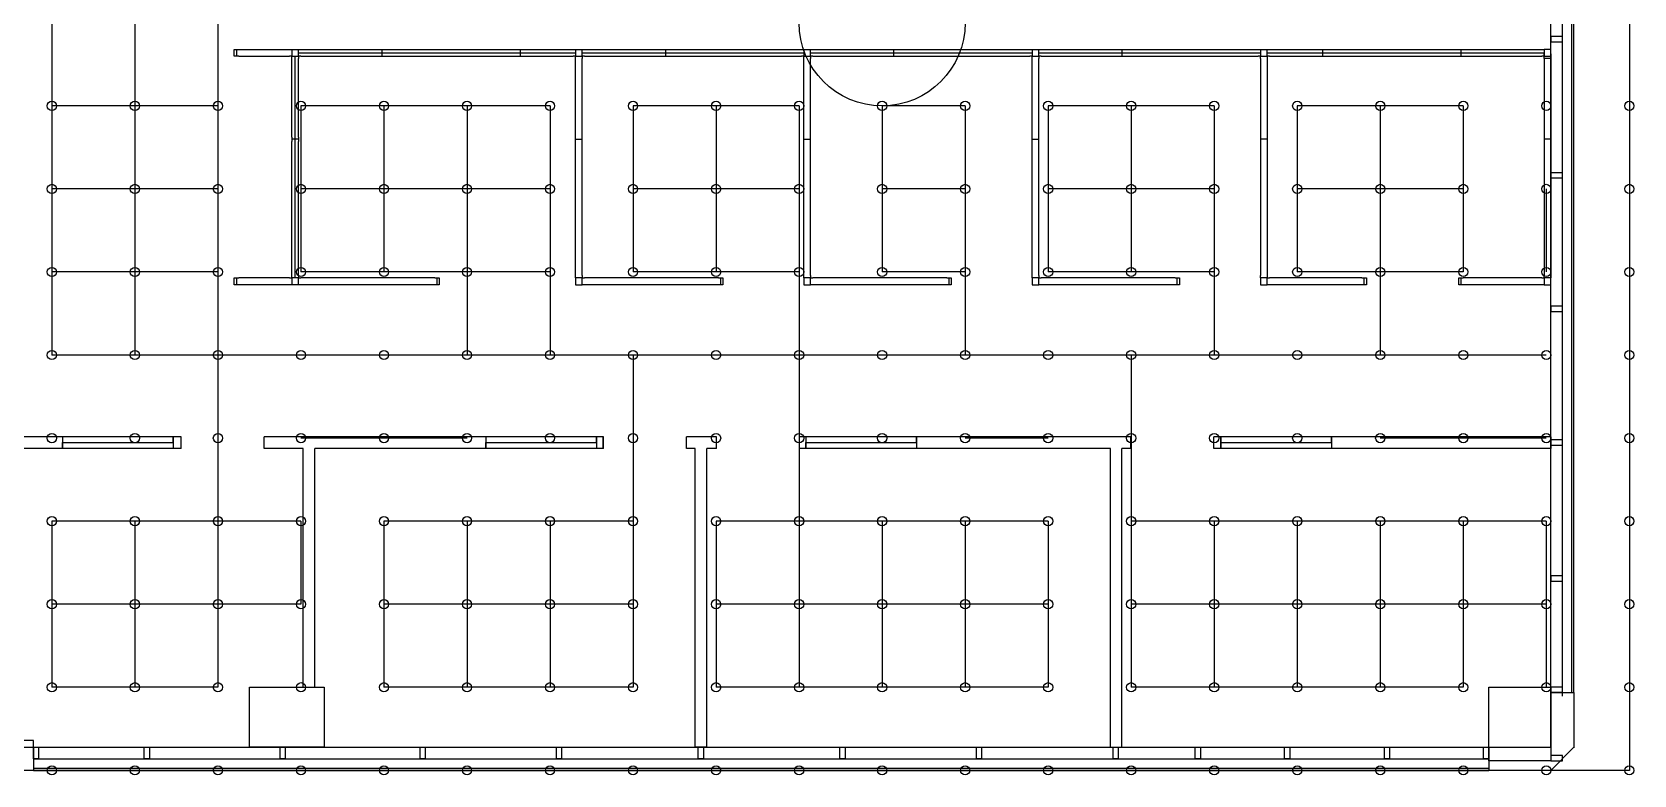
# Model space of a CAD drawing. Header units: inches. Extents: x 1102 to 3431, y 1202 to 3384.
# Drawn here: x 2715 to 3410, y 1202 to 1524 of the extents above; entities that cross this region are included whole.
import ezdxf

# ---------------------------------------------------------------- set-up
doc = ezdxf.new("R2010")
doc.units = ezdxf.units.IN
doc.header["$MEASUREMENT"] = 0
for name, color, linetype in [('E-B-FURR', 6, 'CONTINUOUS'), ('E-B-GLAZ', 8, 'CONTINUOUS'), ('E-B-MULL', 8, 'CONTINUOUS'), ('E-B-SHEL', 2, 'CONTINUOUS'), ('PANELS_201', 6, 'CONTINUOUS')]:
    doc.layers.add(name, color=color, linetype=linetype)

msp = doc.modelspace()

# ---------------------------------------------------------------- linework, layer by layer
at = {"layer": 'E-B-FURR'}
for p, q in [((3374, 1238), (3374, 1570)), ((2760, 1492), (2724, 1492)), ((2796, 1492), (2760, 1492)), ((2868, 1492), (2832, 1492)), ((2904, 1492), (2868, 1492)), ((2940, 1492), (2904, 1492)), ((3012, 1492), (2976, 1492)), ((3048, 1492), (3012, 1492)), ((3120, 1492), (3084, 1492)), ((3192, 1492), (3156, 1492)), ((3228, 1492), (3192, 1492)), ((3300, 1492), (3264, 1492)), ((3336, 1492), (3300, 1492)), ((2760, 1456), (2724, 1456)), ((2796, 1456), (2760, 1456)), ((2868, 1456), (2832, 1456)), ((2904, 1456), (2868, 1456)), ((2940, 1456), (2904, 1456)), ((3012, 1456), (2976, 1456)), ((3048, 1456), (3012, 1456)), ((3120, 1456), (3084, 1456)), ((3192, 1456), (3156, 1456)), ((3228, 1456), (3192, 1456)), ((3300, 1456), (3264, 1456)), ((3336, 1456), (3300, 1456)), ((2760, 1420), (2724, 1420)), ((2796, 1420), (2760, 1420)), ((2868, 1420), (2832, 1420)), ((2904, 1420), (2868, 1420)), ((2940, 1420), (2904, 1420)), ((3012, 1420), (2976, 1420)), ((3048, 1420), (3012, 1420)), ((3120, 1420), (3084, 1420)), ((3192, 1420), (3156, 1420)), ((3228, 1420), (3192, 1420)), ((3300, 1420), (3264, 1420)), ((3336, 1420), (3300, 1420)), ((2760, 1384), (2724, 1384)), ((2796, 1384), (2760, 1384)), ((2832, 1384), (2796, 1384)), ((2868, 1384), (2832, 1384)), ((2904, 1384), (2868, 1384)), ((2940, 1384), (2904, 1384)), ((2976, 1384), (2940, 1384)), ((3012, 1384), (2976, 1384)), ((3048, 1384), (3012, 1384)), ((3084, 1384), (3048, 1384)), ((3120, 1384), (3084, 1384)), ((3156, 1384), (3120, 1384)), ((3192, 1384), (3156, 1384)), ((3228, 1384), (3192, 1384)), ((3264, 1384), (3228, 1384)), ((3300, 1384), (3264, 1384)), ((3336, 1384), (3300, 1384)), ((3372, 1384), (3336, 1384)), ((2780, 1348.520601), (2696.051333, 1348.520601)), ((2780, 1343.520601), (2780, 1348.520601)), ((2963.117026, 1348.520601), (2816, 1348.520601)), ((2816, 1343.520601), (2816, 1348.520601)), ((2868, 1348), (2832, 1348)), ((2904, 1348), (2868, 1348)), ((2963.089481, 1343.353543), (2963.089481, 1348.353543)), ((2963.117026, 1343.520601), (2963.117026, 1348.520601)), ((2999.117026, 1343.520601), (2999.117026, 1348.520601)), ((3012.117026, 1348.520601), (2999.117026, 1348.520601)), ((3012.117026, 1343.520601), (3012.117026, 1348.520601)), ((3191.812555, 1348.520601), (3048.117026, 1348.520601)), ((3048.117026, 1343.520601), (3048.117026, 1348.520601)), ((3156, 1348), (3120, 1348)), ((3191.812555, 1343.520601), (3191.812555, 1348.520601)), ((3374, 1348.520601), (3227.812555, 1348.520601)), ((3227.812555, 1343.520601), (3227.812555, 1348.520601)), ((3230.812555, 1343.520601), (3230.812555, 1348.520601)), ((3336, 1348), (3300, 1348)), ((3372, 1348), (3336, 1348)), ((3374, 1348.520601), (3374, 1343.436327)), ((2780, 1343.520601), (2696.051333, 1343.520601)), ((2833.023754, 1343.520601), (2816, 1343.520601)), ((2833.023754, 1240.111079), (2833.023754, 1343.520601)), ((2838.023754, 1240.111079), (2838.023754, 1343.520601)), ((2963.117026, 1343.520601), (2838.023754, 1343.520601)), ((3002.971546, 1343.520601), (2999.117026, 1343.520601)), ((3002.971546, 1214.058273), (3002.971546, 1343.520601)), ((3007.971546, 1214.058273), (3007.971546, 1343.520601)), ((3012.117026, 1343.520601), (3007.971546, 1343.520601)), ((3182.960452, 1343.520601), (3048.117026, 1343.520601)), ((3182.960452, 1214.083223), (3182.960452, 1343.520601)), ((3187.960452, 1214.083223), (3187.960452, 1343.520601)), ((3191.812555, 1343.520601), (3187.960452, 1343.520601)), ((3374, 1343.520601), (3227.812555, 1343.520601)), ((2760, 1312), (2724, 1312)), ((2796, 1312), (2760, 1312)), ((2832, 1312), (2796, 1312)), ((2904, 1312), (2868, 1312)), ((2940, 1312), (2904, 1312)), ((2976, 1312), (2940, 1312)), ((3048, 1312), (3012, 1312)), ((3084, 1312), (3048, 1312)), ((3120, 1312), (3084, 1312)), ((3156, 1312), (3120, 1312)), ((3228, 1312), (3192, 1312)), ((3264, 1312), (3228, 1312)), ((3300, 1312), (3264, 1312)), ((3336, 1312), (3300, 1312)), ((3372, 1312), (3336, 1312)), ((2760, 1276), (2724, 1276)), ((2796, 1276), (2760, 1276)), ((2832, 1276), (2796, 1276)), ((2904, 1276), (2868, 1276)), ((2940, 1276), (2904, 1276)), ((2976, 1276), (2940, 1276)), ((3048, 1276), (3012, 1276)), ((3084, 1276), (3048, 1276)), ((3120, 1276), (3084, 1276)), ((3156, 1276), (3120, 1276)), ((3228, 1276), (3192, 1276)), ((3264, 1276), (3228, 1276)), ((3300, 1276), (3264, 1276)), ((3336, 1276), (3300, 1276)), ((3372, 1276), (3336, 1276)), ((2760, 1240), (2724, 1240)), ((2796, 1240), (2760, 1240)), ((2809.653132, 1214.087116), (2809.653132, 1240.111079)), ((2904, 1240), (2868, 1240)), ((2940, 1240), (2904, 1240)), ((2976, 1240), (2940, 1240)), ((3048, 1240), (3012, 1240)), ((3084, 1240), (3048, 1240)), ((3120, 1240), (3084, 1240)), ((3156, 1240), (3120, 1240)), ((3228, 1240), (3192, 1240)), ((3264, 1240), (3228, 1240)), ((3300, 1240), (3264, 1240)), ((3336, 1240), (3300, 1240)), ((2716, 1214.058273), (3347, 1214.058273)), ((3007.93089, 1214.058273), (3002.93089, 1214.058273)), ((3182.862676, 1214.083223), (3187.862676, 1214.083223)), ((2724, 1204), (2688, 1204)), ((2760, 1204), (2724, 1204)), ((2796, 1204), (2760, 1204)), ((2832, 1204), (2796, 1204)), ((2868, 1204), (2832, 1204)), ((2904, 1204), (2868, 1204)), ((2940, 1204), (2904, 1204)), ((2976, 1204), (2940, 1204)), ((3012, 1204), (2976, 1204)), ((3048, 1204), (3012, 1204)), ((3084, 1204), (3048, 1204)), ((3120, 1204), (3084, 1204)), ((3156, 1204), (3120, 1204)), ((3192, 1204), (3156, 1204)), ((3228, 1204), (3192, 1204)), ((3264, 1204), (3228, 1204)), ((3300, 1204), (3264, 1204)), ((3336, 1204), (3300, 1204)), ((3372, 1204), (3336, 1204)), ((3408, 1204), (3372, 1204))]:
    msp.add_line(p, q, dxfattribs=at)
at = {"layer": 'E-B-FURR', "color": 3}
for p, q in [((2724, 1528), (2724, 1492)), ((2760, 1528), (2760, 1492)), ((2796, 1528), (2796, 1492)), ((3408, 1528), (3408, 1492)), ((2724, 1492), (2724, 1456)), ((2760, 1492), (2760, 1456)), ((2796, 1492), (2796, 1456)), ((2832, 1492), (2832, 1456)), ((2868, 1492), (2868, 1456)), ((2904, 1492), (2904, 1456)), ((2940, 1492), (2940, 1456)), ((2976, 1492), (2976, 1456)), ((3012, 1492), (3012, 1456)), ((3048, 1492), (3048, 1456)), ((3084, 1492), (3084, 1456)), ((3120, 1492), (3120, 1456)), ((3156, 1492), (3156, 1456)), ((3192, 1492), (3192, 1456)), ((3228, 1492), (3228, 1456)), ((3264, 1492), (3264, 1456)), ((3300, 1492), (3300, 1456)), ((3336, 1492), (3336, 1456)), ((3408, 1492), (3408, 1456)), ((2724, 1456), (2724, 1420)), ((2760, 1456), (2760, 1420)), ((2796, 1456), (2796, 1420)), ((2832, 1456), (2832, 1420)), ((2868, 1456), (2868, 1420)), ((2904, 1456), (2904, 1420)), ((2940, 1456), (2940, 1420)), ((2976, 1456), (2976, 1420)), ((3012, 1456), (3012, 1420)), ((3048, 1456), (3048, 1420)), ((3084, 1456), (3084, 1420)), ((3120, 1456), (3120, 1420)), ((3156, 1456), (3156, 1420)), ((3192, 1456), (3192, 1420)), ((3228, 1456), (3228, 1420)), ((3264, 1456), (3264, 1420)), ((3300, 1456), (3300, 1420)), ((3336, 1456), (3336, 1420)), ((3372, 1456), (3372, 1420)), ((3408, 1456), (3408, 1420)), ((2724, 1420), (2724, 1384)), ((2760, 1420), (2760, 1384)), ((2796, 1420), (2796, 1384)), ((2904, 1420), (2904, 1384)), ((2940, 1420), (2940, 1384)), ((3048, 1420), (3048, 1384)), ((3120, 1420), (3120, 1384)), ((3228, 1420), (3228, 1384)), ((3300, 1420), (3300, 1384)), ((3408, 1420), (3408, 1384)), ((2796, 1384), (2796, 1348)), ((2976, 1384), (2976, 1348)), ((3048, 1384), (3048, 1348)), ((3192, 1384), (3192, 1348)), ((3408, 1384), (3408, 1348)), ((2796, 1348), (2796, 1312)), ((2976, 1348), (2976, 1312)), ((3048, 1348), (3048, 1312)), ((3192, 1348), (3192, 1312)), ((3408, 1348), (3408, 1312)), ((2724, 1312), (2724, 1276)), ((2760, 1312), (2760, 1276)), ((2796, 1312), (2796, 1276)), ((2832, 1312), (2832, 1276)), ((2868, 1312), (2868, 1276)), ((2904, 1312), (2904, 1276)), ((2940, 1312), (2940, 1276)), ((2976, 1312), (2976, 1276)), ((3012, 1312), (3012, 1276)), ((3048, 1312), (3048, 1276)), ((3084, 1312), (3084, 1276)), ((3120, 1312), (3120, 1276)), ((3156, 1312), (3156, 1276)), ((3192, 1312), (3192, 1276)), ((3228, 1312), (3228, 1276)), ((3264, 1312), (3264, 1276)), ((3300, 1312), (3300, 1276)), ((3336, 1312), (3336, 1276)), ((3372, 1312), (3372, 1276)), ((3408, 1312), (3408, 1276)), ((2724, 1276), (2724, 1240)), ((2760, 1276), (2760, 1240)), ((2796, 1276), (2796, 1240)), ((2868, 1276), (2868, 1240)), ((2904, 1276), (2904, 1240)), ((2940, 1276), (2940, 1240)), ((2976, 1276), (2976, 1240)), ((3012, 1276), (3012, 1240)), ((3048, 1276), (3048, 1240)), ((3084, 1276), (3084, 1240)), ((3120, 1276), (3120, 1240)), ((3156, 1276), (3156, 1240)), ((3192, 1276), (3192, 1240)), ((3228, 1276), (3228, 1240)), ((3264, 1276), (3264, 1240)), ((3300, 1276), (3300, 1240)), ((3336, 1276), (3336, 1240)), ((3372, 1276), (3372, 1240)), ((3408, 1276), (3408, 1240)), ((3408, 1240), (3408, 1204))]:
    msp.add_line(p, q, dxfattribs=at)
at = {"layer": 'E-B-FURR'}
for points in [[(2842, 1240.111079), (2842, 1214.087116), (2809.653132, 1214.087116)], [(2809.653132, 1240.111079), (2842, 1240.111079)], [(2716, 1214), (2716, 1217), (2699, 1217), (2699, 1234), (2696, 1234)]]:
    msp.add_lwpolyline(points, dxfattribs=at)
msp.add_lwpolyline([(3374, 1240.111079), (3374, 1208.111079), (3347, 1208.111079), (3347, 1240.111079)], close=True, dxfattribs=at)
for centre, radius in [((3084, 1528), 36), ((2724, 1492), 2), ((2760, 1492), 2), ((2796, 1492), 2), ((2832, 1492), 2), ((2868, 1492), 2), ((2904, 1492), 2), ((2940, 1492), 2), ((2976, 1492), 2), ((3012, 1492), 2), ((3048, 1492), 2), ((3084, 1492), 2), ((3120, 1492), 2), ((3156, 1492), 2), ((3192, 1492), 2), ((3228, 1492), 2), ((3264, 1492), 2), ((3300, 1492), 2), ((3336, 1492), 2), ((3372, 1492), 2), ((3408, 1492), 2), ((2724, 1456), 2), ((2760, 1456), 2), ((2796, 1456), 2), ((2832, 1456), 2), ((2868, 1456), 2), ((2904, 1456), 2), ((2940, 1456), 2), ((2976, 1456), 2), ((3012, 1456), 2), ((3048, 1456), 2), ((3084, 1456), 2), ((3120, 1456), 2), ((3156, 1456), 2), ((3192, 1456), 2), ((3228, 1456), 2), ((3264, 1456), 2), ((3300, 1456), 2), ((3336, 1456), 2), ((3372, 1456), 2), ((3408, 1456), 2), ((2724, 1420), 2), ((2760, 1420), 2), ((2796, 1420), 2), ((2832, 1420), 2), ((2868, 1420), 2), ((2904, 1420), 2), ((2940, 1420), 2), ((2976, 1420), 2), ((3012, 1420), 2), ((3048, 1420), 2), ((3084, 1420), 2), ((3120, 1420), 2), ((3156, 1420), 2), ((3192, 1420), 2), ((3228, 1420), 2), ((3264, 1420), 2), ((3300, 1420), 2), ((3336, 1420), 2), ((3372, 1420), 2), ((3408, 1420), 2), ((2724, 1384), 2), ((2760, 1384), 2), ((2796, 1384), 2), ((2832, 1384), 2), ((2868, 1384), 2), ((2904, 1384), 2), ((2940, 1384), 2), ((2976, 1384), 2), ((3012, 1384), 2), ((3048, 1384), 2), ((3084, 1384), 2), ((3120, 1384), 2), ((3156, 1384), 2), ((3192, 1384), 2), ((3228, 1384), 2), ((3264, 1384), 2), ((3300, 1384), 2), ((3336, 1384), 2), ((3372, 1384), 2), ((3408, 1384), 2), ((2724, 1348), 2), ((2760, 1348), 2), ((2796, 1348), 2), ((2832, 1348), 2), ((2868, 1348), 2), ((2904, 1348), 2), ((2940, 1348), 2), ((2976, 1348), 2), ((3012, 1348), 2), ((3048, 1348), 2), ((3084, 1348), 2), ((3120, 1348), 2), ((3156, 1348), 2), ((3192, 1348), 2), ((3228, 1348), 2), ((3264, 1348), 2), ((3300, 1348), 2), ((3336, 1348), 2), ((3372, 1348), 2), ((3408, 1348), 2), ((2724, 1312), 2), ((2760, 1312), 2), ((2796, 1312), 2), ((2832, 1312), 2), ((2868, 1312), 2), ((2904, 1312), 2), ((2940, 1312), 2), ((2976, 1312), 2), ((3012, 1312), 2), ((3048, 1312), 2), ((3084, 1312), 2), ((3120, 1312), 2), ((3156, 1312), 2), ((3192, 1312), 2), ((3228, 1312), 2), ((3264, 1312), 2), ((3300, 1312), 2), ((3336, 1312), 2), ((3372, 1312), 2), ((3408, 1312), 2), ((2724, 1276), 2), ((2760, 1276), 2), ((2796, 1276), 2), ((2832, 1276), 2), ((2868, 1276), 2), ((2904, 1276), 2), ((2940, 1276), 2), ((2976, 1276), 2), ((3012, 1276), 2), ((3048, 1276), 2), ((3084, 1276), 2), ((3120, 1276), 2), ((3156, 1276), 2), ((3192, 1276), 2), ((3228, 1276), 2), ((3264, 1276), 2), ((3300, 1276), 2), ((3336, 1276), 2), ((3372, 1276), 2), ((3408, 1276), 2), ((2724, 1240), 2), ((2760, 1240), 2), ((2796, 1240), 2), ((2832, 1240), 2), ((2868, 1240), 2), ((2904, 1240), 2), ((2940, 1240), 2), ((2976, 1240), 2), ((3012, 1240), 2), ((3048, 1240), 2), ((3084, 1240), 2), ((3120, 1240), 2), ((3156, 1240), 2), ((3192, 1240), 2), ((3228, 1240), 2), ((3264, 1240), 2), ((3300, 1240), 2), ((3336, 1240), 2), ((3372, 1240), 2), ((3408, 1240), 2), ((2724, 1204), 2), ((2760, 1204), 2), ((2796, 1204), 2), ((2832, 1204), 2), ((2868, 1204), 2), ((2904, 1204), 2), ((2940, 1204), 2), ((2976, 1204), 2), ((3012, 1204), 2), ((3048, 1204), 2), ((3084, 1204), 2), ((3120, 1204), 2), ((3156, 1204), 2), ((3192, 1204), 2), ((3228, 1204), 2), ((3264, 1204), 2), ((3300, 1204), 2), ((3336, 1204), 2), ((3372, 1204), 2), ((3408, 1204), 2)]:
    msp.add_circle(centre, radius, dxfattribs=at)
at = {"layer": 'E-B-GLAZ'}
for p, q in [((3383, 1237.699478), (3383, 1570)), ((3384, 1237.744652), (3384, 1570)), ((3379, 1236.188187), (3379, 1568.188187)), ((2716, 1209), (3347, 1209)), ((2716, 1205), (3347.104663, 1205)), ((2716, 1204), (3347.104663, 1204))]:
    msp.add_line(p, q, dxfattribs=at)
for points in [[(2728.532887, 1348.520601), (2728.532887, 1343.520601), (2728.532887, 1346.159248), (2776.532887, 1346.159248), (2776.532887, 1348.520601), (2776.532887, 1343.520601)], [(2912.117026, 1348.520601), (2912.117026, 1343.520601), (2912.117026, 1346.159248), (2960.117026, 1346.159248), (2960.117026, 1348.520601), (2960.117026, 1343.520601)], [(3050.903066, 1348.520601), (3050.903066, 1343.520601), (3050.903066, 1346.159248), (3098.903066, 1346.159248), (3098.903066, 1348.520601), (3098.903066, 1343.520601)], [(3230.812555, 1348.520601), (3230.812555, 1343.520601), (3230.812555, 1346.159248), (3278.812555, 1346.159248), (3278.812555, 1348.520601), (3278.812555, 1343.520601)]]:
    msp.add_lwpolyline(points, dxfattribs=at)
at = {"layer": 'E-B-MULL'}
for points in [[(3379, 1522), (3374, 1522), (3374, 1519.75), (3379, 1519.75)], [(3379, 1463), (3374, 1463), (3374, 1460.75), (3379, 1460.75)], [(3379, 1405.125), (3374, 1405.125), (3374, 1402.875), (3379, 1402.875)], [(3379, 1347.25), (3374, 1347.25), (3374, 1345), (3379, 1345)], [(3379, 1288.25), (3374, 1288.25), (3374, 1286), (3379, 1286)], [(3379, 1240.117978), (3374, 1240.117978), (3374, 1237.867978), (3379, 1237.867978)], [(2716, 1209), (2716, 1214), (2718.25, 1214), (2718.25, 1209)], [(2764.079505, 1209), (2764.079505, 1214), (2766.329505, 1214), (2766.329505, 1209)], [(2822.942576, 1209), (2822.942576, 1214), (2825.192576, 1214), (2825.192576, 1209)], [(2883.621373, 1209), (2883.621373, 1214), (2885.871373, 1214), (2885.871373, 1209)], [(2942.771172, 1209), (2942.771172, 1214), (2945.021172, 1214), (2945.021172, 1209)], [(3004.299338, 1209), (3004.299338, 1214), (3006.549338, 1214), (3006.549338, 1209)], [(3065.658881, 1209), (3065.658881, 1214), (3067.908881, 1214), (3067.908881, 1209)], [(3124.867484, 1209), (3124.867484, 1214), (3127.117484, 1214), (3127.117484, 1209)], [(3184.153265, 1209), (3184.153265, 1214), (3186.403265, 1214), (3186.403265, 1209)], [(3219.763366, 1208.979503), (3219.763366, 1213.979503), (3222.013366, 1213.979503), (3222.013366, 1208.979503)], [(3258.540661, 1208.979503), (3258.540661, 1213.979503), (3260.790661, 1213.979503), (3260.790661, 1208.979503)], [(3301.760686, 1209), (3301.760686, 1214), (3304.010686, 1214), (3304.010686, 1209)], [(3344.75, 1209), (3344.75, 1214), (3347, 1214), (3347, 1209)], [(3379, 1210.368025), (3374, 1210.368025), (3374, 1208.118025), (3379, 1208.118025)]]:
    msp.add_lwpolyline(points, close=True, dxfattribs=at)
at = {"layer": 'E-B-SHEL'}
for p, q in [((3373.9601, 1214), (3373.9601, 1240.165804)), ((3373.9601, 1237.699478), (3383.9601, 1237.699478)), ((3374, 1238), (3374, 1210)), ((3374.010018, 1238), (3374.010018, 1210.368025)), ((3384, 1237.669498), (3384, 1213.688372)), ((2696, 1214), (2716, 1214)), ((2716, 1214), (2716, 1204)), ((3347.104663, 1214), (3347.104663, 1204)), ((3347.104663, 1214), (3373.9601, 1214)), ((3384, 1214.0399), (3373.9601, 1204)), ((2716, 1204), (2696, 1204)), ((3373.9601, 1204), (3347.104663, 1204))]:
    msp.add_line(p, q, dxfattribs=at)
at = {"layer": 'PANELS_201', "linetype": 'Continuous'}
for p, q in [((3371, 1513.5), (3374, 1513.5)), ((3371, 1478.500002), (3371, 1476.500002)), ((3374, 1477.500002), (3371, 1477.500002)), ((3374, 1478.500002), (3374, 1476.500002))]:
    msp.add_line(p, q, dxfattribs=at)
for points in [[(2805, 1513.5), (2804, 1513.5), (2803, 1513.5), (2803, 1516.5), (2805, 1516.5)], [(2804, 1516.5), (2804, 1513.5)], [(2805, 1516.5), (2827, 1516.5)], [(2827, 1516.5), (2828, 1516.5), (2828, 1513.5), (2827, 1513.5)], [(2828, 1516.5), (2831, 1516.5)], [(2832, 1513.5), (2831, 1513.5), (2831, 1516.5), (2832, 1516.5)], [(2831, 1515), (2867, 1515)], [(2832, 1516.5), (2866, 1516.5)], [(2866, 1516.5), (2868, 1516.5)], [(2867, 1516.5), (2867, 1513.5)], [(2867, 1515), (2927, 1515)], [(2868, 1516.5), (2926, 1516.5)], [(2926, 1516.5), (2928, 1516.5)], [(2927, 1516.5), (2927, 1513.5)], [(2927, 1515), (2951, 1515)], [(2928, 1516.5), (2950, 1516.5)], [(2950, 1516.5), (2951, 1516.5), (2951, 1513.5), (2950, 1513.5)], [(2951, 1516.5), (2954, 1516.5)], [(2955, 1513.5), (2954, 1513.5), (2954, 1516.5), (2955, 1516.5)], [(2954, 1515), (2990, 1515)], [(2955, 1516.5), (2989, 1516.5)], [(2989, 1516.5), (2991, 1516.5)], [(2990, 1516.5), (2990, 1513.5)], [(2990, 1515), (3050, 1515)], [(2991, 1516.5), (3049, 1516.5)], [(3049, 1516.5), (3050, 1516.5), (3050, 1513.5), (3049, 1513.5)], [(3050, 1516.5), (3053, 1516.5)], [(3054, 1513.5), (3053, 1513.5), (3053, 1516.5), (3054, 1516.5)], [(3053, 1515), (3089, 1515)], [(3054, 1516.5), (3088, 1516.5)], [(3088, 1516.5), (3090, 1516.5)], [(3089, 1516.5), (3089, 1513.5)], [(3089, 1515), (3149, 1515)], [(3090, 1516.5), (3148, 1516.5)], [(3148, 1516.5), (3149, 1516.5), (3149, 1513.5), (3148, 1513.5)], [(3149, 1516.5), (3152, 1516.5)], [(3153, 1513.5), (3152, 1513.5), (3152, 1516.5), (3153, 1516.5)], [(3152, 1515), (3188, 1515)], [(3153, 1516.5), (3187, 1516.5)], [(3187, 1516.5), (3189, 1516.5)], [(3188, 1516.5), (3188, 1513.5)], [(3188, 1515), (3248, 1515)], [(3189, 1516.5), (3247, 1516.5)], [(3247, 1516.5), (3248, 1516.5), (3248, 1513.5), (3247, 1513.5)], [(3248, 1516.5), (3251, 1516.5)], [(3252, 1513.5), (3251, 1513.5), (3251, 1516.5), (3252, 1516.5)], [(3251, 1515), (3275, 1515)], [(3252, 1516.5), (3274, 1516.5)], [(3274, 1516.5), (3276, 1516.5)], [(3275, 1516.5), (3275, 1513.5)], [(3275, 1515), (3335, 1515)], [(3276, 1516.5), (3334, 1516.5)], [(3334, 1516.5), (3336, 1516.5)], [(3335, 1516.5), (3335, 1513.5)], [(3335, 1515), (3371, 1515)], [(3336, 1516.5), (3370, 1516.5)], [(3370, 1516.5), (3371, 1516.5), (3371, 1513.5), (3370, 1513.5)], [(3374, 1513.5), (3374, 1516.5), (3371, 1516.5)], [(3374, 1514.5), (3374, 1513.5), (3374, 1512.5), (3371, 1512.5), (3371, 1514.5)], [(2805, 1513.5), (2827, 1513.5)], [(2828, 1512.5), (2828, 1513.5), (2831, 1513.5), (2831, 1512.5)], [(2828, 1478.5), (2828, 1512.5)], [(2829.5, 1477.5), (2829.5, 1513.5)], [(2831, 1478.5), (2831, 1512.5)], [(2832, 1513.5), (2866, 1513.5)], [(2866, 1513.5), (2868, 1513.5)], [(2868, 1513.5), (2926, 1513.5)], [(2926, 1513.5), (2928, 1513.5)], [(2928, 1513.5), (2950, 1513.5)], [(2951, 1512.5), (2951, 1513.5), (2954, 1513.5), (2954, 1512.5)], [(2951, 1478.5), (2951, 1512.5)], [(2954, 1478.5), (2954, 1512.5)], [(2955, 1513.5), (2989, 1513.5)], [(2989, 1513.5), (2991, 1513.5)], [(2991, 1513.5), (3049, 1513.5)], [(3050, 1512.5), (3050, 1513.5), (3053, 1513.5), (3053, 1512.5)], [(3050, 1478.5), (3050, 1512.5)], [(3053, 1478.5), (3053, 1512.5)], [(3054, 1513.5), (3088, 1513.5)], [(3088, 1513.5), (3090, 1513.5)], [(3090, 1513.5), (3148, 1513.5)], [(3149, 1512.5), (3149, 1513.5), (3152, 1513.5), (3152, 1512.5)], [(3149, 1478.5), (3149, 1512.5)], [(3152, 1478.5), (3152, 1512.5)], [(3153, 1513.5), (3187, 1513.5)], [(3187, 1513.5), (3189, 1513.5)], [(3189, 1513.5), (3247, 1513.5)], [(3248, 1512.5), (3248, 1513.5), (3251, 1513.5), (3251, 1512.5)], [(3248, 1512.5), (3248, 1478.5)], [(3251, 1512.5), (3251, 1478.5)], [(3252, 1513.5), (3274, 1513.5)], [(3274, 1513.5), (3276, 1513.5)], [(3276, 1513.5), (3334, 1513.5)], [(3334, 1513.5), (3336, 1513.5)], [(3336, 1513.5), (3370, 1513.5)], [(3371, 1512.5), (3371, 1513.5), (3374, 1513.5), (3374, 1512.5)], [(3371, 1512.5), (3371, 1478.500002)], [(3374, 1512.5), (3374, 1478.500002)], [(2828, 1478.5), (2828, 1476.5)], [(2831, 1477.5), (2828, 1477.5)], [(2828, 1418.5), (2828, 1476.5)], [(2829.5, 1417.5), (2829.5, 1477.5)], [(2831, 1478.5), (2831, 1476.5)], [(2831, 1418.5), (2831, 1476.5)], [(2951, 1476.5), (2951, 1478.5)], [(2951, 1477.5), (2954, 1477.5)], [(2951, 1418.5), (2951, 1476.5)], [(2954, 1476.5), (2954, 1478.5)], [(2954, 1418.5), (2954, 1476.5)], [(3050, 1476.5), (3050, 1478.5)], [(3050, 1477.5), (3053, 1477.5)], [(3050, 1418.5), (3050, 1476.5)], [(3053, 1476.5), (3053, 1478.5)], [(3053, 1418.5), (3053, 1476.5)], [(3149, 1476.5), (3149, 1478.5)], [(3149, 1477.5), (3152, 1477.5)], [(3149, 1418.5), (3149, 1476.5)], [(3152, 1476.5), (3152, 1478.5)], [(3152, 1418.5), (3152, 1476.5)], [(3248, 1478.5), (3248, 1476.5)], [(3251, 1477.5), (3248, 1477.5)], [(3248, 1476.5), (3248, 1418.5)], [(3251, 1478.5), (3251, 1476.5)], [(3251, 1476.5), (3251, 1418.5)], [(3371.001321, 1476.500777), (3371.001321, 1418.500777)], [(3374.001321, 1476.500777), (3374.001321, 1418.500777)], [(2805, 1414.5), (2804, 1414.5), (2803, 1414.5), (2803, 1417.5), (2805, 1417.5)], [(2804, 1417.5), (2804, 1414.5)], [(2827, 1417.5), (2805, 1417.5)], [(2827, 1417.5), (2828, 1417.5), (2828, 1414.5), (2827, 1414.5)], [(2831, 1418.5), (2831, 1417.5), (2828, 1417.5), (2828, 1418.5)], [(2832, 1414.5), (2831, 1414.5), (2831, 1417.5), (2832, 1417.5)], [(2890, 1417.5), (2832, 1417.5)], [(2890, 1417.5), (2891, 1417.5), (2892, 1417.5), (2892, 1414.5), (2890, 1414.5)], [(2891, 1414.5), (2891, 1417.5)], [(2954, 1418.5), (2954, 1417.5), (2951, 1417.5), (2951, 1418.5)], [(2951, 1417.5), (2951, 1414.5), (2954, 1414.5)], [(2955, 1414.5), (2954, 1414.5), (2954, 1417.5), (2955, 1417.5)], [(3013, 1417.5), (2955, 1417.5)], [(3013, 1417.5), (3014, 1417.5), (3015, 1417.5), (3015, 1414.5), (3013, 1414.5)], [(3014, 1414.5), (3014, 1417.5)], [(3053, 1418.5), (3053, 1417.5), (3050, 1417.5), (3050, 1418.5)], [(3050, 1417.5), (3050, 1414.5), (3053, 1414.5)], [(3054, 1414.5), (3053, 1414.5), (3053, 1417.5), (3054, 1417.5)], [(3112, 1417.5), (3054, 1417.5)], [(3112, 1417.5), (3113, 1417.5), (3114, 1417.5), (3114, 1414.5), (3112, 1414.5)], [(3113, 1414.5), (3113, 1417.5)], [(3152, 1418.5), (3152, 1417.5), (3149, 1417.5), (3149, 1418.5)], [(3149, 1417.5), (3149, 1414.5), (3152, 1414.5)], [(3153, 1414.5), (3152, 1414.5), (3152, 1417.5), (3153, 1417.5)], [(3211, 1417.5), (3153, 1417.5)], [(3211, 1417.5), (3212, 1417.5), (3213, 1417.5), (3213, 1414.5), (3211, 1414.5)], [(3212, 1414.5), (3212, 1417.5)], [(3251, 1418.5), (3251, 1417.5), (3248, 1417.5), (3248, 1418.5)], [(3248, 1417.5), (3248, 1414.5), (3251, 1414.5)], [(3252, 1414.5), (3251, 1414.5), (3251, 1417.5), (3252, 1417.5)], [(3292, 1417.501554), (3252, 1417.501554)], [(3292, 1417.501554), (3293, 1417.501554), (3294, 1417.501554), (3294, 1414.501554), (3292, 1414.501554)], [(3293, 1414.501554), (3293, 1417.501554)], [(3336.001323, 1414.500777), (3335.001323, 1414.500777), (3334.001323, 1414.500777), (3334.001323, 1417.500777), (3336.001323, 1417.500777)], [(3335.001323, 1417.500777), (3335.001323, 1414.500777)], [(3370.001321, 1417.500777), (3336.001323, 1417.500777)], [(3370.001321, 1417.500777), (3371.001321, 1417.500777), (3371.001321, 1414.500777), (3370.001321, 1414.500777)], [(3374.001321, 1418.500777), (3374.001321, 1417.500777), (3371.001321, 1417.500777), (3371.001321, 1418.500777)], [(3371.001321, 1414.500777), (3374.001321, 1414.500777), (3374.001321, 1417.500777)], [(2827, 1414.5), (2805, 1414.5)], [(2831, 1414.5), (2828, 1414.5)], [(2890, 1414.5), (2832, 1414.5)], [(3013, 1414.5), (2955, 1414.5)], [(3112, 1414.5), (3054, 1414.5)], [(3211, 1414.5), (3153, 1414.5)], [(3292, 1414.501554), (3252, 1414.501554)], [(3370.001321, 1414.500777), (3336.001323, 1414.500777)]]:
    msp.add_lwpolyline(points, dxfattribs=at)

doc.saveas('drawing.dxf')
